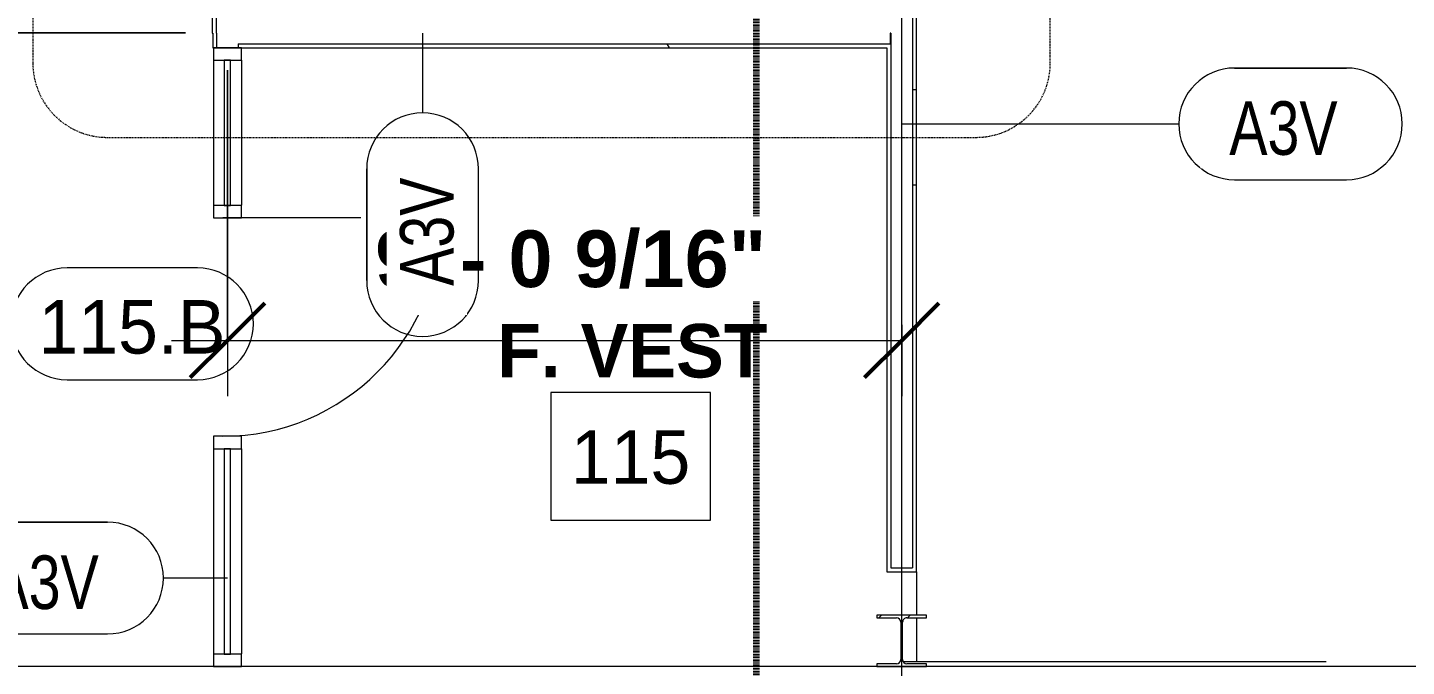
# Model space of a CAD drawing. Header units: inches. Extents: x 21592 to 24810, y -23179 to -20467.
# Drawn here: x 24103.1 to 24325.2, y -22787.3 to -22684.4 of the extents above; entities that cross this region are included whole.
import ezdxf

# ---------------------------------------------------------------- set-up
doc = ezdxf.new("R2010")
doc.units = ezdxf.units.IN
doc.header["$MEASUREMENT"] = 0
for name, pattern in [('Dash', [0.25, 0.125, -0.125]), ('Dash Dot 3_16_', [0.3125, 0.1875, -0.0625, 0, -0.0625]), ('Grid Line 1_2_', [0.875, 0.5, -0.125, 0.125, -0.125])]:
    doc.linetypes.add(name, pattern=pattern)
for name, color, linetype, lineweight in [('A-ANNO-DIMS', 211, 'Continuous', 9), ('A-ANNO-DIMS-96', 211, 'Continuous', 9), ('A-ANNO-MATC', 214, 'Dash', 140), ('A-ANNO-SYMB', 150, 'Continuous', 9), ('A-AREA', 32, 'Continuous', 140), ('A-AREA-IDEN', 2, 'Continuous', 9), ('A-DOOR', 31, 'Continuous', 20), ('A-DOOR-IDEN', 31, 'Continuous', 9), ('A-GLAZ-CURT', 52, 'Continuous', 20), ('A-GLAZ-CWMG', 51, 'Continuous', 20), ('A-WALL', 113, 'Continuous', 20), ('A-WALL-IDEN', 211, 'Continuous', 9), ('A-WALL-PATT', 111, 'Continuous', 50), ('I-WALL', 2, 'Continuous', 20), ('S-COLS', 52, 'Continuous', 20), ('S-GRID', 1, 'Continuous', 9)]:
    doc.layers.add(name, color=color, linetype=linetype, lineweight=lineweight)
doc.styles.add('Arial_B', font='arialbd.ttf', dxfattribs={"height": 9.132806})
doc.styles.add('Century Gothic', font='GOTHIC.TTF', dxfattribs={"height": 8.622671})
doc.styles.add('Century Gothic_1', font='GOTHIC.TTF', dxfattribs={"width": 0.8, "height": 8.622671})
doc.styles.add('Century Gothic_B', font='GOTHICB.TTF', dxfattribs={"height": 8.616719})
doc.dimstyles.new('OD_Dimension_2', dxfattribs={"dimscale": 12, "dimtxt": 9, "dimasz": 1, "dimexe": 0.75, "dimexo": 0.5, "dimgap": 0.5, "dimtad": 1, "dimdec": 4, "dimrnd": 0.0625, "dimzin": 3, "dimdsep": 46, "dimlunit": 4, "dimtxsty": 'Arial_B', "dimblk1": 'OBLIQUE', "dimblk2": 'OBLIQUE', "dimsah": 1, "dimcen": 0.09, "dimdle": 0.75, "dimazin": 0, "dimtfac": 1, "dimtdec": 4, "dimtix": 1, "dimtmove": 0, "dimatfit": 3, "dimfxl": 1, "dimtvp": 1, "dimtfill": 1, "dimfrac": 2, "dimtolj": 1, "dimtzin": 0, "dimlwd": 13, "dimlwe": 13, "dimarcsym": 2})
doc.dimstyles.new('OD_Dimension_3', dxfattribs={"dimscale": 12, "dimtxt": 9, "dimasz": 1, "dimexe": 0.75, "dimexo": 0.5, "dimgap": 0.5, "dimtad": 1, "dimdec": 4, "dimrnd": 0.0625, "dimzin": 3, "dimdsep": 46, "dimlunit": 4, "dimtxsty": 'Arial_B', "dimblk1": 'OBLIQUE', "dimblk2": 'OBLIQUE', "dimsah": 1, "dimcen": 0.09, "dimdle": 0.75, "dimazin": 0, "dimtfac": 1, "dimtdec": 4, "dimtix": 1, "dimtmove": 0, "dimatfit": 3, "dimfxl": 1, "dimtvp": 1, "dimtfill": 1, "dimfrac": 2, "dimtolj": 1, "dimtzin": 0, "dimlwd": 13, "dimlwe": 13, "dimarcsym": 2})
doc.dimstyles.new('OD_Dimension_4', dxfattribs={"dimscale": 12, "dimtxt": 9, "dimasz": 1, "dimexe": 0.75, "dimexo": 0.5, "dimgap": 0.5, "dimtad": 1, "dimdec": 4, "dimrnd": 0.0625, "dimzin": 3, "dimdsep": 46, "dimlunit": 4, "dimtxsty": 'Arial_B', "dimblk1": 'OBLIQUE', "dimblk2": 'OBLIQUE', "dimsah": 1, "dimcen": 0.09, "dimdle": 0.75, "dimazin": 0, "dimtfac": 1, "dimtdec": 4, "dimtix": 1, "dimtmove": 0, "dimatfit": 3, "dimfxl": 1, "dimtvp": 1, "dimtfill": 1, "dimfrac": 2, "dimtolj": 1, "dimtzin": 0, "dimlwd": 13, "dimlwe": 13, "dimarcsym": 2})
pattern_1 = [(0, (0, 0), (30.72, 7.68), [1.267, -21.773, 1.267, -21.773, -122.88]), (0, (0, 0), (30.72, 7.68), [-46.08, 1.267, -44.813, 1.267, -21.773, -53.76]), (0, (0, 0), (30.72, 7.68), [-115.2, 1.267, -14.093, 1.267, -37.133]), (120, (11.52, 3.84), (-22.0110751, 22.7643004), [1.267, -21.773, 1.267, -21.773, -122.88]), (120, (11.52, 3.84), (-22.0110751, 22.7643004), [-46.08, 1.267, -44.813, 1.267, -21.773, -53.76]), (120, (11.52, 3.84), (-22.0110751, 22.7643004), [-115.2, 1.267, -14.093, 1.267, -37.133]), (240, (15.36, 19.2), (-8.7089249, -30.4443004), [1.267, -21.773, 1.267, -21.773, -122.88]), (240, (15.36, 19.2), (-8.7089249, -30.4443004), [-46.08, 1.267, -44.813, 1.267, -21.773, -53.76]), (240, (15.36, 19.2), (-8.7089249, -30.4443004), [-115.2, 1.267, -14.093, 1.267, -37.133])]

# ---------------------------------------------------------------- blocks, each defined once
blk = doc.blocks.new('W-Wide Flange-Column - B2_E-V4-Enlarged First Floor Plan _West_')
at = {"layer": 'S-COLS', "lineweight": 9}
h = blk.add_hatch(dxfattribs=at)
h.set_pattern_fill('FP_5', color=8, style=0, pattern_type=2)
h.set_pattern_definition([(225, (24243.89, -22783.178), (9.503515, -9.503515), []), (225, (24243.89, -22797.578), (9.503515, -9.503515), [])])
h.paths.add_polyline_path([(-4, 4.13), (-4, 3.69), (-0.84, 3.69), (-0.35, 3.49), (-0.14, 3), (-0.14, -3), (-0.35, -3.49), (-0.84, -3.69), (-4, -3.69), (-4, -4.12), (4, -4.12), (4, -3.69), (0.84, -3.69), (0.35, -3.49), (0.14, -3), (0.14, 3), (0.35, 3.49), (0.84, 3.69), (4, 3.69), (4, 4.13)], flags=0)
at = {"layer": 'S-COLS', "color": 7}
for p, q in [((4, 4.13), (-4, 4.13)), ((-4, 4.13), (-4, 3.69)), ((-4, 3.69), (-0.84, 3.69)), ((-0.14, 3), (-0.14, -3)), ((0.14, -3), (0.14, 3)), ((0.84, 3.69), (4, 3.69)), ((4, 3.69), (4, 4.13)), ((-0.84, -3.69), (-4, -3.69)), ((-4, -3.69), (-4, -4.12)), ((-4, -4.12), (4, -4.12)), ((4, -3.69), (0.84, -3.69)), ((4, -4.12), (4, -3.69))]:
    blk.add_line(p, q, dxfattribs=at)
for centre, start, end in [((-0.84, 3), 0, 90), ((0.84, 3), 90, 180), ((-0.84, -3), 270, 0), ((0.84, -3), 180, 270)]:
    blk.add_arc(centre, 0.691, start, end, dxfattribs=at)
blk = doc.blocks.new('System Panel - INSULATED LOW-E GLAZING _SEE ELEVATIONS FOR U-FACTOR_ SHGC_ _ LT_-1142335-Enlarged First Floor Plan _West_')
at = {"layer": 'A-GLAZ-CURT', "color": 7}
for p, q in [((16.53125, -0.25), (-16.53125, -0.25)), ((-16.53125, -0.25), (-16.53125, -1.25)), ((-16.53125, -1.25), (16.53125, -1.25)), ((16.53125, -1.25), (16.53125, -0.25))]:
    blk.add_line(p, q, dxfattribs=at)
at = {"layer": 'A-GLAZ-CURT', "color": 10, "lineweight": 13}
for p, q in [((-16.53125, -1.25), (-16.53125, -0.25)), ((16.53125, -0.25), (-16.53125, -0.25)), ((-16.53125, -1.25), (16.53125, -1.25)), ((16.53125, -0.25), (16.53125, -1.25))]:
    blk.add_line(p, q, dxfattribs=at)
blk = doc.blocks.new('Door_Single_Storefront - one-1371399-Enlarged First Floor Plan _West_')
at = {"layer": 'A-DOOR', "color": 43, "lineweight": 13}
blk.add_line((-17.59375, 35.1875), (-17.59375, 0), dxfattribs=at)
blk.add_arc((-17.59375, 0), 35.1875, 360, 90, dxfattribs=at)
blk = doc.blocks.new('System Panel - INSULATED LOW-E GLAZING _SEE ELEVATIONS FOR U-FACTOR_ SHGC_ _ LT_-1417941-Enlarged First Floor Plan _West_')
at = {"layer": 'A-GLAZ-CURT', "color": 7}
for p, q in [((11.69, -0.25), (-11.69, -0.25)), ((-11.69, -0.25), (-11.69, -1.25)), ((-11.69, -1.25), (11.69, -1.25)), ((11.69, -1.25), (11.69, -0.25))]:
    blk.add_line(p, q, dxfattribs=at)
at = {"layer": 'A-GLAZ-CURT', "color": 10, "lineweight": 13}
for p, q in [((-11.69, -1.25), (-11.69, -0.25)), ((11.69, -0.25), (-11.69, -0.25)), ((-11.69, -1.25), (11.69, -1.25)), ((11.69, -0.25), (11.69, -1.25))]:
    blk.add_line(p, q, dxfattribs=at)
blk = doc.blocks.new('Rectangular Mullion - Exterior 2_ x 4_5_-1312638-Enlarged First Floor Plan _West_')
at = {"layer": 'A-GLAZ-CWMG', "color": 43, "lineweight": 13}
for p, q in [((24133.08, -22752.24), (24133.08, -22785.3)), ((24137.58, -22752.24), (24137.58, -22785.3))]:
    blk.add_line(p, q, dxfattribs=at)
blk = doc.blocks.new('Rectangular Mullion - Exterior 2_ x 4_5_-1417939-Enlarged First Floor Plan _West_')
at = {"layer": 'A-GLAZ-CWMG', "color": 43, "lineweight": 13}
for p, q in [((24133.08, -22689.68), (24133.08, -22713.05)), ((24137.58, -22689.68), (24137.58, -22713.05))]:
    blk.add_line(p, q, dxfattribs=at)
blk = doc.blocks.new('Rectangular Mullion - Exterior 2_ x 4_5_-1142494-Enlarged First Floor Plan _West_')
at = {"layer": 'A-GLAZ-CWMG', "color": 7}
for p, q in [((-2, 3), (0, 3)), ((-2, -1.5), (-2, 3)), ((0, 3), (0, -1.5)), ((0, -1.5), (-2, -1.5))]:
    blk.add_line(p, q, dxfattribs=at)
blk = doc.blocks.new('Rectangular Mullion - Exterior 2_ x 4_5_-1115231-Enlarged First Floor Plan _West_')
at = {"layer": 'A-GLAZ-CWMG', "color": 7}
for p, q in [((-1, 3), (1, 3)), ((-1, -1.5), (-1, 3)), ((1, 3), (1, -1.5)), ((1, -1.5), (-1, -1.5))]:
    blk.add_line(p, q, dxfattribs=at)
blk = doc.blocks.new('Rectangular Mullion - Exterior 2_ x 4_5_-1142495-Enlarged First Floor Plan _West_')
at = {"layer": 'A-GLAZ-CWMG', "color": 7}
for p, q in [((0, 3), (-2, 3)), ((-2, 3), (-2, -1.5)), ((0, -1.5), (0, 3)), ((-2, -1.5), (0, -1.5))]:
    blk.add_line(p, q, dxfattribs=at)
blk = doc.blocks.new('Door Tag - Door Tag-4658-Enlarged First Floor Plan _West_')
at = {"layer": 'A-DOOR-IDEN', "color": 153}
for p, q in [((0.109375, 0.09375), (-0.109375, 0.09375)), ((-0.109375, -0.09375), (0.109375, -0.09375))]:
    blk.add_line(p, q, dxfattribs=at)
for centre, start, end in [((-0.109375, 0), 90, 270), ((0.109375, 0), 270, 90)]:
    blk.add_arc(centre, 0.09375, start, end, dxfattribs=at)
blk = doc.blocks.new('Wall Tag - 1_4_-1369832-Enlarged First Floor Plan _West_')
at = {"layer": 'A-WALL-IDEN', "color": 153}
for p, q in [((-0.0822, 0.0968), (0.1053, 0.0968)), ((0.1053, 0.0968), (-0.0822, 0.0968)), ((-0.0822, -0.0907), (0.1053, -0.0907)), ((-0.0822, -0.0907), (0.1053, -0.0907))]:
    blk.add_line(p, q, dxfattribs=at)
for centre, start, end in [((-0.0822, 0.0031), 90, 270), ((-0.0822, 0.0031), 90, 270), ((0.1053, 0.0031), 270, 90), ((0.1053, 0.0031), 270, 90)]:
    blk.add_arc(centre, 0.0937, start, end, dxfattribs=at)
blk = doc.blocks.new('DIMBLOCK12-Enlarged First Floor Plan _West_')
at = {"layer": 'A-ANNO-DIMS-96', "lineweight": 13}
for p, q in [((24135.33, -22691.3), (24135.33, -22743.8)), ((24135.33, -22734.8), (24135.33, -22691.3)), ((24243.89, -22732.31), (24243.89, -22743.8)), ((24243.89, -22734.8), (24243.89, -22732.31)), ((24126.33, -22734.8), (24243.89, -22734.8))]:
    blk.add_line(p, q, dxfattribs=at)
at = {"layer": 'A-ANNO-DIMS-96', "lineweight": 50}
for p, q in [((24135.33, -22734.8), (24141.33, -22728.8)), ((24243.89, -22734.8), (24249.89, -22728.8)), ((24135.33, -22734.8), (24129.33, -22740.8)), ((24243.89, -22734.8), (24237.89, -22740.8))]:
    blk.add_line(p, q, dxfattribs=at)
at = {"layer": 'A-ANNO-DIMS-96', "color": 0, "lineweight": 13, "insert": (24159.11, -22717.09), "char_height": 9.1328, "width": 73.2, "attachment_point": 1, "line_spacing_factor": 0.938532, "style": 'Arial_B', "bg_fill": 3, "box_fill_scale": 1.25, "bg_fill_color": 0, "bg_fill_transparency": 0}
blk.add_mtext('9\' - 0 9/16"', dxfattribs=at)
blk = doc.blocks.new('_Oblique')
at = {"color": 0, "linetype": 'ByBlock', "lineweight": -2}
blk.add_line((-0.5, -0.5), (0.5, 0.5), dxfattribs=at)
blk = doc.blocks.new('DIMBLOCK13-Enlarged First Floor Plan _West_')
at = {"layer": 'A-ANNO-DIMS-96', "lineweight": 50}
for p, q in [((24040.67, -22685.3), (24034.67, -22679.3)), ((24040.67, -22685.3), (24046.67, -22691.3)), ((24040.67, -22795.3), (24034.67, -22789.3)), ((24040.67, -22795.3), (24046.67, -22801.3))]:
    blk.add_line(p, q, dxfattribs=at)
at = {"layer": 'A-ANNO-DIMS-96', "lineweight": 13}
for p, q in [((24128.58, -22685.3), (24031.67, -22685.3)), ((24040.67, -22804.3), (24040.67, -22685.3)), ((24040.67, -22685.3), (24128.58, -22685.3)), ((24038.19, -22795.3), (24049.67, -22795.3)), ((24040.67, -22795.3), (24038.19, -22795.3))]:
    blk.add_line(p, q, dxfattribs=at)
at = {"layer": 'A-ANNO-DIMS-96', "color": 0, "lineweight": 13, "insert": (24022.97, -22757.09), "char_height": 9.133, "width": 40.2857, "attachment_point": 1, "rotation": 90, "line_spacing_factor": 0.938532, "style": 'Arial_B', "bg_fill": 3, "box_fill_scale": 1.25, "bg_fill_color": 0, "bg_fill_transparency": 0}
blk.add_mtext('9\' - 2"', dxfattribs=at)
blk = doc.blocks.new('DIMBLOCK14-Enlarged First Floor Plan _West_')
at = {"layer": 'A-ANNO-DIMS-96', "lineweight": 50}
for p, q in [((24040.67, -22600.62), (24034.67, -22594.62)), ((24040.67, -22600.62), (24046.67, -22606.62)), ((24040.67, -22685.3), (24034.67, -22679.3)), ((24040.67, -22685.3), (24046.67, -22691.3))]:
    blk.add_line(p, q, dxfattribs=at)
at = {"layer": 'A-ANNO-DIMS-96', "lineweight": 13}
for p, q in [((24129.33, -22600.62), (24031.67, -22600.62)), ((24040.67, -22685.3), (24040.67, -22600.62)), ((24040.67, -22600.62), (24129.33, -22600.62)), ((24128.58, -22685.3), (24031.67, -22685.3)), ((24040.67, -22685.3), (24128.58, -22685.3))]:
    blk.add_line(p, q, dxfattribs=at)
at = {"layer": 'A-ANNO-DIMS-96', "color": 0, "lineweight": 13, "insert": (24022.97, -22676.89), "char_height": 9.1328, "width": 81.4286, "attachment_point": 1, "rotation": 90, "line_spacing_factor": 0.938532, "style": 'Arial_B', "bg_fill": 3, "box_fill_scale": 1.25, "bg_fill_color": 0, "bg_fill_transparency": 0}
blk.add_mtext('7\' - 0 11/16"', dxfattribs=at)

msp = doc.modelspace()

# ---------------------------------------------------------------- hatches: boundary and pattern name
at = {"layer": 'A-WALL-PATT', "lineweight": 9}
h = msp.add_hatch(dxfattribs=at)
h.set_pattern_fill('FP_11', color=8, style=0, pattern_type=2)
h.set_pattern_definition(pattern_1)
h.paths.add_polyline_path([(24245.64023, -22685.30281), (24246.26523, -22685.30281), (24246.26523, -22516.11531), (24245.64023, -22516.11531), (24245.64023, -22665.98951)], flags=0)
h = msp.add_hatch(dxfattribs=at)
h.set_pattern_fill('FP_11', color=8, style=0, pattern_type=2)
h.set_pattern_definition(pattern_1)
h.paths.add_polyline_path([(24241.51523, -22687.67781), (24241.51523, -22687.05281), (24137.70273, -22687.05281), (24137.70273, -22687.67781), (24238.11013, -22687.67781)], flags=0)
h = msp.add_hatch(dxfattribs=at)
h.set_pattern_fill('FP_11', color=8, style=0, pattern_type=2)
h.set_pattern_definition(pattern_1)
h.paths.add_polyline_path([(24245.64023, -22772.05281), (24246.26523, -22772.05281), (24246.26523, -22685.30281), (24245.64023, -22685.30281), (24245.64023, -22771.42781)], flags=0)

# ---------------------------------------------------------------- linework, layer by layer
at = {"layer": 'A-ANNO-MATC', "color": 163}
msp.add_line((24220.4473, -20466.80665), (24220.4473, -23129.8711), dxfattribs=at)
at = {"layer": 'A-ANNO-SYMB', "linetype": 'Dash Dot 3_16_'}
for p, q in [((24103.99188, -22507.87332), (24103.99188, -22690.11185)), ((24267.82623, -22690.11185), (24267.82623, -22507.87332)), ((24115.99188, -22702.11185), (24255.82623, -22702.11185))]:
    msp.add_line(p, q, dxfattribs=at)
for centre, start, end in [((24115.99188, -22690.11185), 180, 270), ((24255.82623, -22690.11185), 270, 0)]:
    msp.add_arc(centre, 12, start, end, dxfattribs=at)
at = {"layer": 'A-AREA', "color": 43, "lineweight": 13}
for p, q in [((24246.26523, -22772.05281), (24246.26523, -22779.05281)), ((24246.26523, -22779.4864), (24246.26523, -22786.55281))]:
    msp.add_line(p, q, dxfattribs=at)
at = {"layer": 'A-AREA-IDEN', "flags": 128}
msp.add_lwpolyline([(24187.37757, -22743.18222), (24187.37757, -22763.75365), (24213.08757, -22763.75365), (24213.08757, -22743.18222)], close=True, dxfattribs=at)
at = {"layer": 'A-WALL', "color": 7}
for p, q in [((24245.64023, -22516.74031), (24245.64023, -22771.42781)), ((24133.51523, -22677.92781), (24133.51523, -22685.30281)), ((24133.57773, -22685.30281), (24133.51523, -22685.30281)), ((24133.57773, -22685.30281), (24133.57773, -22687.67781)), ((24137.07773, -22687.05281), (24242.01523, -22687.05281)), ((24137.07773, -22687.05281), (24137.07773, -22687.67781)), ((24242.01523, -22685.30281), (24242.01523, -22687.05281)), ((24242.14023, -22685.30281), (24242.01523, -22685.30281)), ((24242.14023, -22685.30281), (24242.14023, -22771.42781)), ((24242.14023, -22771.42781), (24245.64023, -22771.42781)), ((24312.22821, -22786.55281), (24244.19009, -22786.55281))]:
    msp.add_line(p, q, dxfattribs=at)
at = {"layer": 'A-WALL-IDEN', "color": 153}
msp.add_line((24243.89023, -22699.94084), (24288.4949, -22699.94084), dxfattribs=at)
at = {"layer": 'I-WALL', "color": 7}
for p, q in [((24246.26523, -22772.05281), (24246.26523, -22516.11531)), ((24132.89023, -22677.30281), (24132.89023, -22685.30281)), ((24132.89023, -22685.30281), (24132.95273, -22685.30281)), ((24132.95273, -22685.30281), (24132.95273, -22687.67781)), ((24132.95273, -22687.67781), (24241.51523, -22687.67781)), ((24241.51523, -22687.67781), (24241.51523, -22772.05281)), ((24241.51523, -22772.05281), (24246.26523, -22772.05281))]:
    msp.add_line(p, q, dxfattribs=at)
at = {"layer": 'S-GRID', "linetype": 'Grid Line 1_2_'}
for p, q in [((24243.89023, -23071.83025), (24243.89023, -20713.12653)), ((24243.89023, -23130.6211), (24243.89023, -20902.42781)), ((24479.10753, -22787.30281), (21657.56096, -22787.30281)), ((24588.97484, -22787.30281), (21790.20666, -22787.30281))]:
    msp.add_line(p, q, dxfattribs=at)

# ---------------------------------------------------------------- block references
at = {"layer": 'A-DOOR', "color": 43, "lineweight": 13, "rotation": 270}
msp.add_blockref('Door_Single_Storefront - one-1371399-Enlarged First Floor Plan _West_', (24134.57773, -22732.64656), dxfattribs=at)
at = {"layer": 'A-DOOR-IDEN', "color": 153, "xscale": 95.99999999999994, "yscale": 95.99999999999994, "zscale": 95.99999999999994}
msp.add_blockref('Door Tag - Door Tag-4658-Enlarged First Floor Plan _West_', (24120.00132, -22732.13385), dxfattribs=at)
at = {"layer": 'A-GLAZ-CURT', "color": 10, "lineweight": 13, "rotation": 90}
for name, p in [('System Panel - INSULATED LOW-E GLAZING _SEE ELEVATIONS FOR U-FACTOR_ SHGC_ _ LT_-1417941-Enlarged First Floor Plan _West_', (24134.57773, -22701.36531)), ('System Panel - INSULATED LOW-E GLAZING _SEE ELEVATIONS FOR U-FACTOR_ SHGC_ _ LT_-1142335-Enlarged First Floor Plan _West_', (24134.57773, -22768.77156))]:
    msp.add_blockref(name, p, dxfattribs=at)
at = {"layer": 'A-GLAZ-CWMG', "color": 43, "lineweight": 13, "extrusion": (0, 0, -1), "rotation": 90}
for name, p in [('Rectangular Mullion - Exterior 2_ x 4_5_-1142494-Enlarged First Floor Plan _West_', (-24134.57773, -22687.67781)), ('Rectangular Mullion - Exterior 2_ x 4_5_-1115231-Enlarged First Floor Plan _West_', (-24134.57773, -22714.05281)), ('Rectangular Mullion - Exterior 2_ x 4_5_-1115231-Enlarged First Floor Plan _West_', (-24134.57773, -22751.24031))]:
    msp.add_blockref(name, p, dxfattribs=at)
at = {"layer": 'A-GLAZ-CWMG', "color": 43, "lineweight": 13}
for name in ['Rectangular Mullion - Exterior 2_ x 4_5_-1417939-Enlarged First Floor Plan _West_', 'Rectangular Mullion - Exterior 2_ x 4_5_-1312638-Enlarged First Floor Plan _West_']:
    msp.add_blockref(name, (0, 0), dxfattribs=at)
at = {"layer": 'A-GLAZ-CWMG', "color": 43, "lineweight": 13, "rotation": 270}
msp.add_blockref('Rectangular Mullion - Exterior 2_ x 4_5_-1142495-Enlarged First Floor Plan _West_', (24134.57773, -22787.30281), dxfattribs=at)
at = {"layer": 'A-WALL-IDEN', "color": 153, "xscale": 95.99999999999994, "yscale": 95.99999999999994, "zscale": 95.99999999999994}
msp.add_blockref('Wall Tag - 1_4_-1369832-Enlarged First Floor Plan _West_', (24305.39023, -22700.23454), dxfattribs=at)
at = {"layer": 'S-COLS', "color": 43, "lineweight": 13, "rotation": 180}
msp.add_blockref('W-Wide Flange-Column - B2_E-V4-Enlarged First Floor Plan _West_', (24243.89023, -22783.17781), dxfattribs=at)

# ---------------------------------------------------------------- texts
at = {"layer": 'A-AREA-IDEN', "attachment_point": 2}
for s, insert, char_height, width, line_spacing_factor, style in [('F. VEST', (24200.5186, -22732.15834), 8.616719, 45.9, 0.984796, 'Century Gothic_B'), ('115', (24200.23257, -22749.27383), 8.622671, 23.652, 0.984117, 'Century Gothic')]:
    msp.add_mtext(s, dxfattribs=dict(at, insert=insert, char_height=char_height, width=width, line_spacing_factor=line_spacing_factor, style=style))
at = {"layer": 'A-DOOR-IDEN', "insert": (24119.95999, -22728.30254), "char_height": 8.622671, "width": 35.64, "attachment_point": 2, "line_spacing_factor": 0.984117, "style": 'Century Gothic'}
msp.add_mtext('115.B', dxfattribs=at)

# ---------------------------------------------------------------- next in the draw order: texts
at = {"layer": 'A-WALL-IDEN', "insert": (24305.36136, -22696.30021), "char_height": 8.622671, "width": 22.464, "attachment_point": 2, "line_spacing_factor": 0.984117, "style": 'Century Gothic_1', "bg_fill": 3, "box_fill_scale": 1.25, "bg_fill_color": 0, "bg_fill_transparency": 0}
msp.add_mtext('A3V', dxfattribs=at)

# ---------------------------------------------------------------- next in the draw order: dimensions: what is measured, and where the dimension line sits
at = {"layer": 'A-ANNO-DIMS', "lineweight": 13}
dim = msp.add_linear_dim(base=(24243.89023, -22734.79634), p1=(24135.32773, -22685.30281), p2=(24243.89023, -22726.31106), dimstyle='OD_Dimension_4', override={"dimpost": '<>', "dimfxl": 116.049527}, dxfattribs=at)
dim.commit()
dim.dimension.update_dxf_attribs({"geometry": 'DIMBLOCK12-Enlarged First Floor Plan _West_', "text_midpoint": (24189.60898, -22724.07108)})

# ---------------------------------------------------------------- next in the draw order: linework, layer by layer
at = {"layer": 'A-WALL-IDEN', "color": 153}
msp.add_line((24166.75033, -22685.30281), (24166.75033, -22698.16829), dxfattribs=at)

# ---------------------------------------------------------------- next in the draw order: block references
at = {"layer": 'A-WALL-IDEN', "color": 153, "xscale": 95.99999999999994, "yscale": 95.99999999999994, "zscale": 95.99999999999994, "rotation": 89.99999999999991}
msp.add_blockref('Wall Tag - 1_4_-1369832-Enlarged First Floor Plan _West_', (24167.04404, -22717.27297), dxfattribs=at)

# ---------------------------------------------------------------- next in the draw order: dimensions: what is measured, and where the dimension line sits
at = {"layer": 'A-ANNO-DIMS', "lineweight": 13}
dim = msp.add_linear_dim(base=(24040.67368, -22685.30281), p1=(24032.1884, -22795.30281), p2=(24134.57773, -22685.30281), angle=90, dimstyle='OD_Dimension_3', override={"dimpost": '<>', "dimfxl": 150.278322}, dxfattribs=at)
dim.commit()
dim.dimension.update_dxf_attribs({"geometry": 'DIMBLOCK13-Enlarged First Floor Plan _West_', "text_midpoint": (24030.0076, -22740.30281)})

# ---------------------------------------------------------------- next in the draw order: linework, layer by layer
at = {"layer": 'A-WALL-IDEN', "color": 153}
msp.add_line((24135.32773, -22773.07272), (24125.02797, -22773.07272), dxfattribs=at)

# ---------------------------------------------------------------- next in the draw order: block references
at = {"layer": 'A-WALL-IDEN', "color": 153, "xscale": 95.99999999999994, "yscale": 95.99999999999994, "zscale": 95.99999999999994}
msp.add_blockref('Wall Tag - 1_4_-1369832-Enlarged First Floor Plan _West_', (24105.92329, -22773.36643), dxfattribs=at)

# ---------------------------------------------------------------- next in the draw order: texts
at = {"layer": 'A-WALL-IDEN', "insert": (24163.1097, -22717.30183), "char_height": 8.622671, "width": 22.464, "attachment_point": 2, "rotation": 90, "line_spacing_factor": 0.984117, "style": 'Century Gothic_1', "bg_fill": 3, "box_fill_scale": 1.25, "bg_fill_color": 0, "bg_fill_transparency": 0}
msp.add_mtext('A3V', dxfattribs=at)

# ---------------------------------------------------------------- next in the draw order: dimensions: what is measured, and where the dimension line sits
at = {"layer": 'A-ANNO-DIMS', "lineweight": 13}
dim = msp.add_linear_dim(base=(24040.67368, -22600.61531), p1=(24134.57773, -22685.30281), p2=(24135.32773, -22600.61531), angle=90, dimstyle='OD_Dimension_2', override={"dimpost": '<>', "dimfxl": 84.690821}, dxfattribs=at)
dim.commit()
dim.dimension.update_dxf_attribs({"geometry": 'DIMBLOCK14-Enlarged First Floor Plan _West_', "text_midpoint": (24029.95153, -22642.95906)})

# ---------------------------------------------------------------- next in the draw order: texts
at = {"layer": 'A-WALL-IDEN', "insert": (24105.89443, -22769.43209), "char_height": 8.622671, "width": 22.464, "attachment_point": 2, "line_spacing_factor": 0.984117, "style": 'Century Gothic_1', "bg_fill": 3, "box_fill_scale": 1.25, "bg_fill_color": 0, "bg_fill_transparency": 0}
msp.add_mtext('A3V', dxfattribs=at)

doc.saveas('drawing.dxf')
